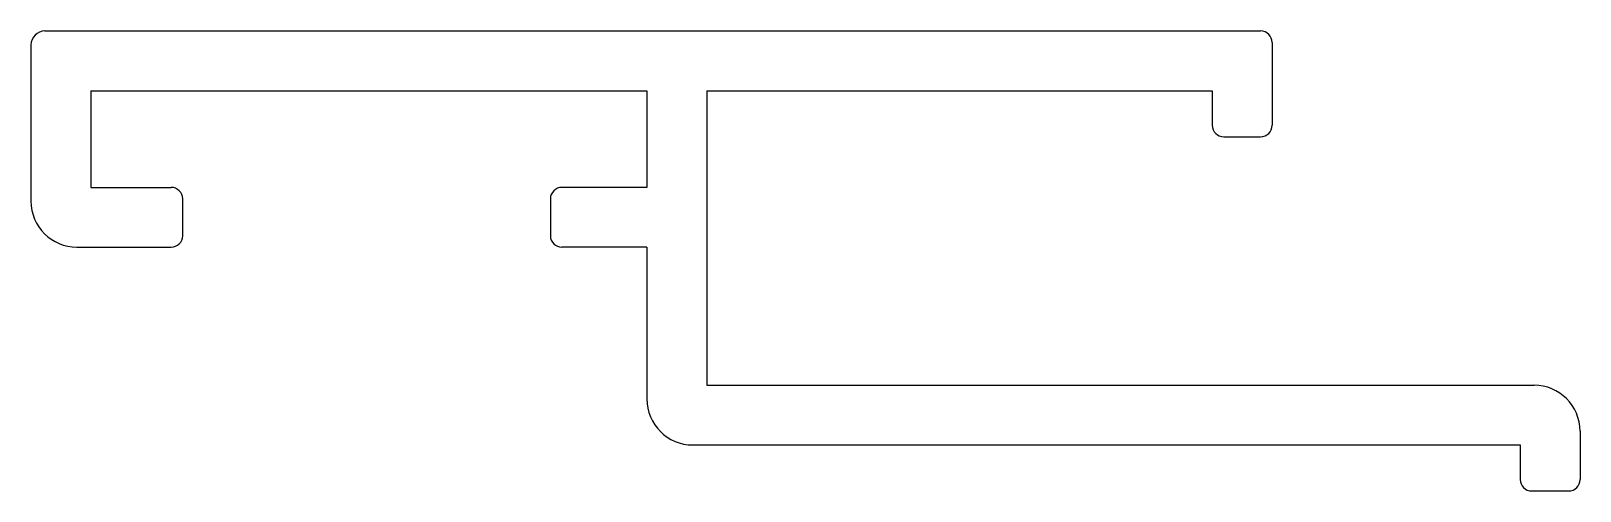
# Model space of a CAD drawing. Extents: x 1359.1 to 1392.8, y 2167.6 to 2177.6.
import ezdxf

# ---------------------------------------------------------------- set-up
doc = ezdxf.new("R2010")
doc.units = 0
doc.layers.get('0').update_dxf_attribs({"linetype": 'CONTINUOUS'})

msp = doc.modelspace()

# ---------------------------------------------------------------- linework, layer by layer
for p, q in [((1359.37, 2177.563), (1385.82, 2177.563)), ((1359.07, 2177.263), (1359.07, 2173.863)), ((1386.07, 2177.313), (1386.07, 2175.513)), ((1360.37, 2176.263), (1360.37, 2174.163)), ((1360.37, 2176.263), (1372.47, 2176.263)), ((1372.47, 2176.263), (1372.47, 2174.163)), ((1373.77, 2176.263), (1373.77, 2169.863)), ((1373.77, 2176.263), (1384.77, 2176.263)), ((1384.77, 2176.263), (1384.77, 2175.513)), ((1385.02, 2175.263), (1385.82, 2175.263)), ((1360.37, 2174.163), (1362.12, 2174.163)), ((1372.47, 2174.163), (1370.62, 2174.163)), ((1362.37, 2173.113), (1362.37, 2173.913)), ((1370.37, 2173.913), (1370.37, 2173.113)), ((1360.07, 2172.863), (1362.12, 2172.863)), ((1372.47, 2172.863), (1370.62, 2172.863)), ((1372.47, 2172.863), (1372.47, 2169.563)), ((1373.77, 2169.863), (1391.77, 2169.863)), ((1392.77, 2168.863), (1392.77, 2167.813)), ((1373.47, 2168.563), (1391.47, 2168.563)), ((1391.47, 2168.563), (1391.47, 2167.813)), ((1391.72, 2167.563), (1392.52, 2167.563))]:
    msp.add_line(p, q)
for centre, radius, start, end in [((1359.37, 2177.263), 0.3, 90, 180), ((1385.82, 2177.313), 0.25, 0, 90), ((1385.02, 2175.513), 0.25, 180, 270), ((1385.82, 2175.513), 0.25, 270, 0), ((1362.12, 2173.913), 0.25, 0, 90), ((1370.62, 2173.913), 0.25, 90, 180), ((1360.07, 2173.863), 1, 180, 270), ((1362.12, 2173.113), 0.25, 270, 0), ((1370.62, 2173.113), 0.25, 180, 270), ((1391.77, 2168.863), 1, 0, 90), ((1373.47, 2169.563), 1, 180, 270), ((1391.72, 2167.813), 0.25, 180, 270), ((1392.52, 2167.813), 0.25, 270, 0)]:
    msp.add_arc(centre, radius, start, end)

doc.saveas('drawing.dxf')
